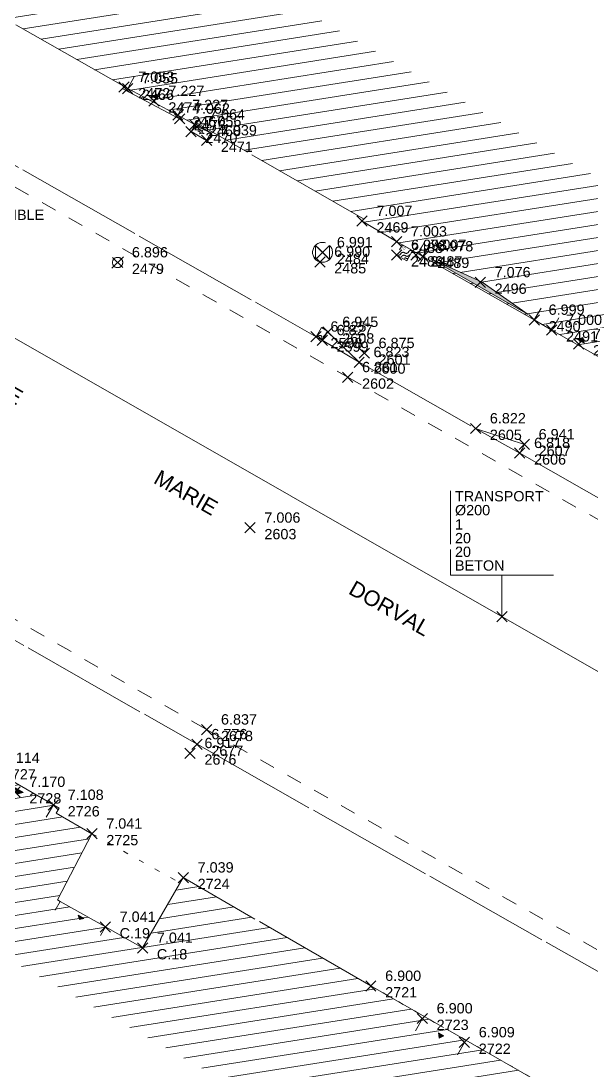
# Model space of a CAD drawing. Header units: metres. Extents: x 1223562 to 1223801, y 7191360 to 7191620.
# Drawn here: x 1223684.67 to 1223695.76, y 7191428.39 to 7191448.78 of the extents above; entities that cross this region are included whole.
import ezdxf
from ezdxf.enums import TextEntityAlignment as Align

# ---------------------------------------------------------------- set-up
doc = ezdxf.new("R2010")
doc.units = ezdxf.units.M
doc.header["$PDMODE"] = 3
doc.header["$PDSIZE"] = 0.1
for name, pattern in [('LL_0822', [2.5, 2.5, 0]), ('LL_0824', [0.35, 0.1, -0.25]), ('LL_0829', [0.6, 0.3, -0.3]), ('RL_1105', [2.5, 2.5, 0]), ('RL_1110', [2.5, 2.5, 0]), ('Socle_Continu', [2.5, 2.5, 0])]:
    doc.linetypes.add(name, pattern=pattern)
for name, color, linetype, lineweight in [('BATIH_SCS', 201, 'Socle_Continu', 13), ('EAUPO_SCS', 140, 'Socle_Continu', 13), ('ELECT_SCS', 1, 'Socle_Continu', 13), ('GAZFL_SCS', 40, 'Socle_Continu', 13), ('HABIL_SCI', 7, 'Socle_Continu', 13), ('INDET_SCI', 7, 'Socle_Continu', 13), ('SIGTA_SCI', 7, 'Socle_Continu', 13), ('SIGTM_SCI', 1, 'Socle_Continu', 13), ('SIGTO_SCI', 255, 'Socle_Continu', 13), ('VOIRI_SCS', 7, 'Socle_Continu', 13)]:
    doc.layers.add(name, color=color, linetype=linetype, lineweight=lineweight)
for name, color, linetype, lineweight, true_color in [('BATIM_SCS', 7, 'Socle_Continu', 13, 0xdf7fff), ('EAUPL_SCS', 5, 'Socle_Continu', 13, 0x0000ff), ('EAUUS_SCI', 7, 'Socle_Continu', 13, 0x7f3f00), ('EAUUS_SCT', 7, 'Socle_Continu', 13, 0x7f3f00)]:
    doc.layers.add(name, color=color, linetype=linetype, lineweight=lineweight, true_color=true_color)
doc.styles.get("Standard").update_dxf_attribs({"font": 'arial.ttf'})
doc.linetypes.add('CL_0181', pattern='A,3,-0.15,0.4,-0.381,["eu",Standard,S=0.254,R=0,X=-0.2,Y=-0.1],-0.381,0.4,-0.15', length=4.862)
pattern_1 = [(9, (0, 0), (-0.03910861626, 0.246922085149), [])]

# ---------------------------------------------------------------- blocks, each defined once
blk = doc.blocks.new('YP_1521')
at = {"layer": 'SIGTO_SCI', "color": 7, "linetype": 'Socle_Continu'}
blk.add_point((0, 0), dxfattribs=at)
at = {"layer": 'SIGTA_SCI', "linetype": 'Socle_Continu'}
blk.add_attdef('ALT', (0.278, 0.099), '', height=0.2, dxfattribs=at)
at = {"layer": 'SIGTA_SCI', "linetype": 'Socle_Continu', "flags": 9}
blk.add_attdef('CALQUE_ALT', (1.69, -1.18), '', height=0.2, dxfattribs=at)
at = {"layer": 'SIGTM_SCI', "linetype": 'Socle_Continu'}
blk.add_attdef('MAT', (0.278, -0.223), '', height=0.2, dxfattribs=at)
at = {"layer": 'SIGTM_SCI', "linetype": 'Socle_Continu', "flags": 9}
blk.add_attdef('CALQUE_MAT', (1.69, -1.501), '', height=0.2, dxfattribs=at)
at = {"layer": 'SIGTO_SCI', "linetype": 'Socle_Continu', "flags": 9}
for tag, p in [('ID', (1.69, 0.105)), ('NATURE', (1.69, -0.216)), ('FAMILLE', (1.69, -0.538)), ('CALQUE', (1.69, -0.859)), ('PCRS', (1.69, -1.823))]:
    blk.add_attdef(tag, p, '', height=0.2, dxfattribs=at)
blk = doc.blocks.new('RP_1121')
at = {"layer": 'BATIM_SCS', "linetype": 'Socle_Continu'}
blk.add_hatch(color=256, dxfattribs=at).paths.add_polyline_path([(0.438, 0.086), (0.5, 0.172), (0.563, 0.086)])
for p, q in [((0, 0.276), (0, 0)), ((0.438, 0.086), (0.5, 0.172)), ((0.5, 0.172), (0.563, 0.086)), ((1, -0.001), (1, 0.275)), ((0.563, 0.086), (0.438, 0.086))]:
    blk.add_line(p, q, dxfattribs=at)
at = {"layer": 'BATIM_SCS', "linetype": 'Socle_Continu', "flags": 9}
for tag, p in [('ID', (1.431, 0.651)), ('NATURE', (1.431, 0.33)), ('FAMILLE', (1.431, 0.008)), ('CALQUE', (1.431, -0.313)), ('PCRS', (1.431, -0.634))]:
    blk.add_attdef(tag, p, '', height=0.2, dxfattribs=at)
blk = doc.blocks.new('FP_0406')
at = {"layer": 'ELECT_SCS', "linetype": 'Socle_Continu'}
blk.add_hatch(color=256, dxfattribs=at).paths.add_polyline_path([(0, 0), (0, 0.286), (1, 0.286), (0.1, 0.229)])
at = {"layer": 'ELECT_SCS', "linetype": 'Socle_Continu', "flags": 128}
blk.add_lwpolyline([(0, 0.286), (0, 0), (1, 0), (1, 0.286)], close=True, dxfattribs=at)
at = {"layer": 'ELECT_SCS', "linetype": 'Socle_Continu'}
blk.add_lwpolyline([(0, 0), (0, 0.286), (1, 0.286), (0.1, 0.229)], close=True, dxfattribs=at)
at = {"layer": 'ELECT_SCS', "linetype": 'Socle_Continu', "flags": 128}
blk.add_lwpolyline([(0.689, 0.161), (0.466, 0.074), (0.473, 0.136), (0.314, 0.12), (0.54, 0.215), (0.526, 0.147), (0.689, 0.161)], dxfattribs=at)
at = {"layer": 'ELECT_SCS', "linetype": 'Socle_Continu', "flags": 9}
for tag, p in [('ID', (1.244, 0.678)), ('NATURE', (1.244, 0.357)), ('FAMILLE', (1.244, 0.035)), ('CALQUE', (1.244, -0.286)), ('PCRS', (1.244, -0.607))]:
    blk.add_attdef(tag, p, '', height=0.2, dxfattribs=at)
blk = doc.blocks.new('AP_0001')
at = {"layer": 'EAUPO_SCS', "linetype": 'Socle_Continu'}
blk.add_line((0.113, 0.113), (-0.113, -0.113), dxfattribs=at)
blk.add_circle((0, 0), 0.1, dxfattribs=at)
at = {"layer": 'EAUPO_SCS', "linetype": 'Socle_Continu', "flags": 9}
for tag, p in [('ID', (0.809, 0.507)), ('NATURE', (0.809, 0.186)), ('FAMILLE', (0.809, -0.135)), ('CALQUE', (0.809, -0.456)), ('PCRS', (0.809, -0.778))]:
    blk.add_attdef(tag, p, '', height=0.2, dxfattribs=at)
blk = doc.blocks.new('JP_0701')
at = {"layer": 'GAZFL_SCS', "linetype": 'Socle_Continu'}
for p, q in [((0.353, 0.353), (-0.353, -0.353)), ((-0.353, -0.353), (-0.353, 0.353)), ((-0.353, 0.353), (0.353, -0.353)), ((0.353, 0.353), (0.353, -0.353))]:
    blk.add_line(p, q, dxfattribs=at)
blk.add_circle((0, 0), 0.5, dxfattribs=at)
at = {"layer": 'GAZFL_SCS', "linetype": 'Socle_Continu', "flags": 9}
for tag, p in [('ID', (1.116, 0.579)), ('NATURE', (1.116, 0.258)), ('FAMILLE', (1.116, -0.063)), ('CALQUE', (1.116, -0.385)), ('PCRS', (1.116, -0.706))]:
    blk.add_attdef(tag, p, '', height=0.2, dxfattribs=at)
blk = doc.blocks.new('BP_0086')
at = {"layer": 'EAUPL_SCS', "linetype": 'Socle_Continu', "flags": 128}
blk.add_lwpolyline([(1, 0.001), (0.999, 1.001), (-0.001, 1), (0, 0)], close=True, dxfattribs=at)
at = {"layer": 'EAUPL_SCS', "linetype": 'Socle_Continu', "const_width": 0.0188, "flags": 128}
for points in [[(0.185, 0.762), (0.114, 0.762, -0.424), (0.072, 0.804), (0.072, 0.874, -0.997785), (0.185, 0.874), (0.185, 0.846), (0.086, 0.846)], [(0.255, 0.677), (0.255, 0.93), (0.318, 0.93, -0.410802), (0.367, 0.881), (0.367, 0.808, -0.396178), (0.318, 0.762), (0.269, 0.762)]]:
    blk.add_lwpolyline(points, format="xyb", dxfattribs=at)
at = {"layer": 'EAUPL_SCS', "linetype": 'Socle_Continu', "flags": 128}
for points in [[(0.125, 0.063, 0.308109), (0.25, 0.25, -0.498161), (0.5, 0.5, 0.49989), (0.749, 0.751, -0.306811), (0.874, 0.938)], [(0.937, 0.563, -0.49989), (0.687, 0.313, 0.49989), (0.437, 0.063)], [(0.719, 0.063, -0.52802), (0.844, 0.157, 0.528439), (0.969, 0.251)]]:
    blk.add_lwpolyline(points, format="xyb", dxfattribs=at)
at = {"layer": 'EAUPL_SCS', "linetype": 'Socle_Continu', "flags": 9}
for tag, p in [('ID', (1.494, 0.906)), ('CALQUE', (1.494, -0.058)), ('NATURE', (1.494, 0.585)), ('FAMILLE', (1.494, 0.263)), ('PCRS', (1.494, -0.379))]:
    blk.add_attdef(tag, p, '', height=0.2, dxfattribs=at)
blk = doc.blocks.new('RP_1122')
at = {"layer": 'BATIM_SCS', "linetype": 'Socle_Continu'}
blk.add_hatch(color=256, dxfattribs=at).paths.add_polyline_path([(0.0625, 0.0331), (0.9375, 0.0331), (0.5, 0.1325)])
for p, q in [((0, 0.2651), (0, 0)), ((1, 0), (1, 0.2651)), ((0.5, 0.1325), (0.0625, 0.0331)), ((0.9375, 0.0331), (0.5, 0.1325)), ((0.0625, 0.0331), (0.9375, 0.0331))]:
    blk.add_line(p, q, dxfattribs=at)
at = {"layer": 'BATIM_SCS', "linetype": 'Socle_Continu', "flags": 9}
for tag, p in [('ID', (1.3417, 0.8705)), ('NATURE', (1.3417, 0.5492)), ('FAMILLE', (1.3417, 0.228)), ('CALQUE', (1.3417, -0.0933)), ('PCRS', (1.3417, -0.4146))]:
    blk.add_attdef(tag, p, '', height=0.2, dxfattribs=at)
blk = doc.blocks.new('BP_0091')
at = {"layer": 'EAUPL_SCS', "linetype": 'Socle_Continu'}
h = blk.add_hatch(color=256, dxfattribs=at)
h.dxf.hatch_style = 1
h.paths.add_polyline_path([(0.094, 0), (0.906, 0, 0.388383)])
blk.add_line((0.906, 0), (0.094, 0), dxfattribs=at)
at = {"layer": 'EAUPL_SCS', "linetype": 'Socle_Continu', "flags": 128}
blk.add_lwpolyline([(0, 0), (0, 0.505), (1, 0.505), (1, 0)], close=True, dxfattribs=at)
at = {"layer": 'EAUPL_SCS', "linetype": 'Socle_Continu'}
blk.add_arc((0.5, -0.444), 0.602, 47.5494, 132.4506, dxfattribs=at)
at = {"layer": 'EAUPL_SCS', "linetype": 'Socle_Continu', "flags": 9}
for tag, p in [('ID', (1.448, 0.909)), ('NATURE', (1.448, 0.587)), ('CALQUE', (1.448, -0.055)), ('FAMILLE', (1.448, 0.266)), ('PCRS', (1.448, -0.377))]:
    blk.add_attdef(tag, p, '', height=0.2, dxfattribs=at)
blk = doc.blocks.new('LP_0841')
at = {"layer": 'VOIRI_SCS', "linetype": 'Socle_Continu', "flags": 128}
blk.add_lwpolyline([(0, 0), (0, 0.5), (1, 0)], dxfattribs=at)
at = {"layer": 'VOIRI_SCS', "linetype": 'Socle_Continu', "flags": 9}
for tag, p in [('ID', (1.428, 0.548)), ('NATURE', (1.428, 0.227)), ('FAMILLE', (1.428, -0.095)), ('CALQUE', (1.428, -0.416)), ('PCRS', (1.428, -0.737))]:
    blk.add_attdef(tag, p, '', height=0.2, dxfattribs=at)
blk = doc.blocks.new('LP_0842')
at = {"layer": 'VOIRI_SCS', "linetype": 'Socle_Continu', "flags": 128}
blk.add_lwpolyline([(1, 0), (1, 0.5), (0, 0)], dxfattribs=at)
at = {"layer": 'VOIRI_SCS', "linetype": 'Socle_Continu', "flags": 9}
for tag, p in [('ID', (1.488, 0.614)), ('NATURE', (1.488, 0.292)), ('FAMILLE', (1.488, -0.029)), ('CALQUE', (1.488, -0.35)), ('PCRS', (1.488, -0.672))]:
    blk.add_attdef(tag, p, '', height=0.2, dxfattribs=at)
blk = doc.blocks.new('*U90')
at = {"layer": 'INDET_SCI', "linetype": 'Socle_Continu'}
blk.add_line((0.235, -0.849), (0, 0), dxfattribs=at)
at = {"layer": 'INDET_SCI', "linetype": 'Socle_Continu', "flags": 128}
blk.add_lwpolyline([(0.908, -0.849), (0.235, -0.849), (0.235, -0.492)], dxfattribs=at)
at = {"layer": 'INDET_SCI', "linetype": 'Socle_Continu'}
blk.add_point((0, 0), dxfattribs=at)
at = {"layer": 'INDET_SCI', "linetype": 'Socle_Continu', "flags": 9}
for tag, p in [('ID', (1.967, 0.144)), ('NATURE', (1.967, -0.177)), ('FAMILLE', (1.967, -0.499)), ('CALQUE', (1.967, -0.82)), ('PCRS', (1.967, -1.141))]:
    blk.add_attdef(tag, p, '', height=0.2, dxfattribs=at)
at = {"layer": 'INDET_SCI', "linetype": 'Socle_Continu'}
blk.add_attdef('TXT', (0.323, -0.761), '', height=0.2, dxfattribs=at)
blk = doc.blocks.new('*U94')
at = {"layer": 'EAUUS_SCI', "linetype": 'Socle_Continu'}
blk.add_line((0, 0.809), (0, 0), dxfattribs=at)
at = {"layer": 'EAUUS_SCI', "linetype": 'Socle_Continu', "flags": 128}
blk.add_lwpolyline([(1, 0.809), (-1, 0.809), (-1, 2.448)], dxfattribs=at)
at = {"layer": 'EAUUS_SCI', "linetype": 'Socle_Continu'}
blk.add_point((0, 0), dxfattribs=at)
for tag, p in [('TYPE', (-0.911, 2.242)), ('DIAM', (-0.911, 1.972)), ('NBR', (-0.911, 1.694)), ('LARG', (-0.911, 1.428)), ('HAUT', (-0.911, 1.162)), ('MATER', (-0.911, 0.896))]:
    blk.add_attdef(tag, p, '', height=0.2, dxfattribs=at)
at = {"layer": 'EAUUS_SCI', "linetype": 'Socle_Continu', "flags": 9}
for tag, p in [('ID', (2.47, 1.418)), ('NATURE', (2.47, 1.097)), ('FAMILLE', (2.47, 0.776)), ('CALQUE', (2.47, 0.454))]:
    blk.add_attdef(tag, p, '', height=0.2, dxfattribs=at)
blk = doc.blocks.new('ZP_1565')
at = {"layer": 'HABIL_SCI', "linetype": 'Socle_Continu'}
blk.add_attdef('TYPE', text='', height=0.3, dxfattribs=at).set_placement((0, 0), align=Align.MIDDLE_CENTER)
at = {"layer": 'HABIL_SCI', "linetype": 'Socle_Continu', "flags": 9}
for tag, p in [('ID', (0.547, -0.599)), ('NATURE', (0.547, -0.92)), ('FAMILLE', (0.547, -1.242)), ('CALQUE', (0.547, -1.563)), ('PCRS', (0.533, -1.833))]:
    blk.add_attdef(tag, p, '', height=0.2, dxfattribs=at)

msp = doc.modelspace()

# ---------------------------------------------------------------- hatches: boundary and pattern name
at = {"layer": 'BATIH_SCS', "linetype": 'Socle_Continu'}
h = msp.add_hatch(dxfattribs=at)
h.set_pattern_fill('RL_1107', color=256, angle=324, pattern_type=2)
h.set_pattern_definition(pattern_1)
h.paths.add_polyline_path([(1223715.221, 7191462.04), (1223715.678, 7191462.949), (1223716.233, 7191464.007), (1223716.476, 7191464.486), (1223717.052, 7191465.57), (1223718.068, 7191467.537), (1223719.743, 7191470.824), (1223720.161, 7191471.617), (1223723.001, 7191477.102), (1223724.116, 7191479.261), (1223724.827, 7191480.674), (1223728.369, 7191487.521), (1223729.933, 7191490.592), (1223729.809, 7191490.655, -0.713689), (1223729.362, 7191490.809, -0.535543), (1223729.708, 7191491.04), (1223729.749, 7191491.137), (1223728.002, 7191492.156), (1223727.26, 7191491.953), (1223701.685, 7191442.431), (1223684.443, 7191452.241), (1223682.954, 7191449.637), (1223686.743, 7191447.471), (1223687.774, 7191446.922), (1223687.773, 7191446.921), (1223688.043, 7191446.77), (1223688.066, 7191446.809), (1223691.323, 7191444.938), (1223691.297, 7191444.895), (1223691.966, 7191444.496), (1223692.478, 7191444.206), (1223694.64, 7191442.973), (1223694.98, 7191442.776), (1223696.019, 7191442.187), (1223697.189, 7191441.536), (1223697.785, 7191441.198), (1223701.033, 7191439.35), (1223701.621, 7191439.015), (1223702.807, 7191438.342, 0.15962), (1223702.897, 7191438.327, 0.245462), (1223703.007, 7191438.409), (1223703.554, 7191439.494), (1223703.921, 7191440.222), (1223708.099, 7191448.324), (1223708.732, 7191449.565), (1223709.615, 7191451.28), (1223710.016, 7191452.078), (1223712.5, 7191456.867), (1223712.931, 7191457.654)])
h.paths.add_polyline_path([(1223712.565, 7191457.343), (1223712.667, 7191457.351), (1223712.613, 7191457.253)], flags=16)
h.paths.add_polyline_path([(1223715.344, 7191462.476), (1223715.296, 7191462.572), (1223715.401, 7191462.59)], flags=16)
h.paths.add_polyline_path([(1223709.764, 7191451.768), (1223709.713, 7191451.668), (1223709.662, 7191451.757)], flags=16)
h.paths.add_polyline_path([(1223716.242, 7191464.304), (1223716.254, 7191464.317), (1223716.238, 7191464.287), (1223716.232, 7191464.253), (1223716.248, 7191464.244), (1223716.257, 7191464.24), (1223716.273, 7191464.251), (1223716.295, 7191464.296), (1223716.319, 7191464.321), (1223716.327, 7191464.317), (1223716.352, 7191464.304), (1223716.337, 7191464.274), (1223716.344, 7191464.309), (1223716.319, 7191464.321), (1223716.295, 7191464.296), (1223716.273, 7191464.251), (1223716.225, 7191464.219)], flags=16)
h.paths.add_polyline_path([(1223708.379, 7191449.061), (1223708.3, 7191448.906), (1223708.262, 7191449.023)], flags=16)
h.paths.add_polyline_path([(1223717.42, 7191466.47), (1223717.407, 7191466.633), (1223717.547, 7191466.716)], flags=16)
h.paths.add_polyline_path([(1223719.138, 7191469.819), (1223719.083, 7191469.902), (1223719.182, 7191469.906)], flags=16)
h.paths.add_polyline_path([(1223719.85, 7191471.211), (1223719.8, 7191471.301), (1223719.902, 7191471.31)], flags=16)
h.paths.add_polyline_path([(1223703.584, 7191439.964), (1223703.562, 7191439.918), (1223703.551, 7191439.867), (1223703.589, 7191439.847), (1223703.613, 7191439.864), (1223703.648, 7191439.932), (1223703.683, 7191439.971), (1223703.721, 7191439.952), (1223703.706, 7191439.874), (1223703.688, 7191439.855), (1223703.711, 7191439.9), (1223703.721, 7191439.952), (1223703.683, 7191439.971), (1223703.648, 7191439.932), (1223703.602, 7191439.841), (1223703.551, 7191439.867), (1223703.567, 7191439.944)], flags=16)
h.paths.add_polyline_path([(1223701.384, 7191439.326), (1223701.342, 7191439.336), (1223701.324, 7191439.306), (1223701.337, 7191439.285), (1223701.392, 7191439.254), (1223701.423, 7191439.222), (1223701.417, 7191439.212), (1223701.405, 7191439.192), (1223701.342, 7191439.208), (1223701.326, 7191439.223), (1223701.363, 7191439.202), (1223701.405, 7191439.192), (1223701.423, 7191439.222), (1223701.392, 7191439.254), (1223701.319, 7191439.295), (1223701.342, 7191439.336), (1223701.406, 7191439.32), (1223701.421, 7191439.305)], flags=16)
h.paths.add_polyline_path([(1223697.582, 7191441.491), (1223697.545, 7191441.512), (1223697.502, 7191441.523), (1223697.484, 7191441.492), (1223697.497, 7191441.471), (1223697.553, 7191441.439), (1223697.584, 7191441.408), (1223697.578, 7191441.397), (1223697.566, 7191441.377), (1223697.501, 7191441.393), (1223697.486, 7191441.409), (1223697.523, 7191441.387), (1223697.566, 7191441.377), (1223697.584, 7191441.408), (1223697.553, 7191441.439), (1223697.478, 7191441.482), (1223697.502, 7191441.523), (1223697.566, 7191441.507)], flags=16)
h.paths.add_polyline_path([(1223695.584, 7191442.631), (1223695.607, 7191442.52), (1223695.477, 7191442.593)], flags=16)
h.paths.add_polyline_path([(1223723.041, 7191477.252), (1223723.441, 7191478.242), (1223724.017, 7191479.141)], flags=16)
h.paths.add_polyline_path([(1223694.522, 7191443.079), (1223692.629, 7191444.158), (1223693.625, 7191443.705)], flags=16)
h.paths.add_polyline_path([(1223687.311, 7191447.364), (1223687.331, 7191447.255), (1223687.21, 7191447.32)], flags=16)
h.paths.add_polyline_path([(1223725.351, 7191481.844), (1223725.308, 7191481.95), (1223725.419, 7191481.977)], flags=16)
h = msp.add_hatch(dxfattribs=at)
h.set_pattern_fill('RL_1107', color=256, angle=324, pattern_type=2)
h.set_pattern_definition(pattern_1)
h.paths.add_polyline_path([(1223695.134, 7191427.928), (1223691.466, 7191430.024), (1223687.823, 7191432.131), (1223687.032, 7191430.764), (1223686.309, 7191431.172), (1223685.43, 7191431.669), (1223685.378, 7191431.698), (1223686.049, 7191432.983), (1223685.357, 7191433.383), (1223685.412, 7191433.478), (1223685.3, 7191433.543), (1223684.059, 7191434.262), (1223683.955, 7191434.322), (1223683.9, 7191434.227), (1223681.868, 7191435.392), (1223681.847, 7191435.357), (1223681.91, 7191435.341), (1223681.925, 7191435.325), (1223681.889, 7191435.346), (1223681.847, 7191435.357), (1223681.836, 7191435.337), (1223681.83, 7191435.327), (1223681.86, 7191435.296), (1223681.932, 7191435.254), (1223681.908, 7191435.214), (1223681.846, 7191435.23), (1223681.831, 7191435.246), (1223681.867, 7191435.225), (1223681.914, 7191435.264), (1223681.824, 7191435.317), (1223681.868, 7191435.392), (1223676.898, 7191438.243), (1223675.405, 7191435.641), (1223691.219, 7191426.71), (1223688.568, 7191421.2), (1223689.857, 7191420.553), (1223686.193, 7191413.202), (1223677.692, 7191396.716), (1223680.359, 7191395.341), (1223688.859, 7191411.827), (1223689.07, 7191412.258), (1223690.308, 7191414.765), (1223692.757, 7191419.643), (1223693.221, 7191420.59), (1223693.688, 7191421.544), (1223692.372, 7191422.188)])
h.paths.add_polyline_path([(1223692.79, 7191429.01), (1223692.781, 7191429.114), (1223692.883, 7191429.056)], flags=16)
h.paths.add_polyline_path([(1223685.894, 7191431.336), (1223685.81, 7191431.314), (1223685.784, 7191431.398)], flags=16)
h.paths.add_polyline_path([(1223692.941, 7191420.213), (1223692.883, 7191420.095), (1223692.834, 7191420.192)], flags=16)
h.paths.add_polyline_path([(1223684.714, 7191433.783), (1223684.593, 7191433.754), (1223684.559, 7191433.873)], flags=16)
h.paths.add_polyline_path([(1223690.201, 7191414.623), (1223689.117, 7191412.43), (1223689.57, 7191413.57)], flags=16)
h.paths.add_polyline_path([(1223679.298, 7191436.704), (1223679.233, 7191436.721), (1223679.217, 7191436.737), (1223679.255, 7191436.716), (1223679.298, 7191436.704), (1223679.317, 7191436.736), (1223679.304, 7191436.757), (1223679.247, 7191436.79), (1223679.216, 7191436.822), (1223679.222, 7191436.832), (1223679.234, 7191436.853), (1223679.299, 7191436.837), (1223679.315, 7191436.82), (1223679.277, 7191436.842), (1223679.234, 7191436.853), (1223679.216, 7191436.822), (1223679.247, 7191436.79), (1223679.323, 7191436.746)], flags=16)

# ---------------------------------------------------------------- linework, layer by layer
at = {"layer": 'BATIM_SCS', "linetype": 'RL_1105'}
for points in [[(1223696.019, 7191442.187, 6.999), (1223694.98, 7191442.776, 7), (1223694.64, 7191442.973, 6.999), (1223692.478, 7191444.206, 6.978), (1223691.966, 7191444.496, 7.003), (1223691.297, 7191444.895, 7.007), (1223691.323, 7191444.938, 7.012), (1223688.066, 7191446.809, 7.086), (1223688.043, 7191446.77, 7.064), (1223687.717, 7191446.953, 7.227), (1223686.743, 7191447.471, 7.055), (1223682.954, 7191449.637, 7.13)], [(1223686.049, 7191432.983, 7.041), (1223685.357, 7191433.383, 7.104), (1223685.412, 7191433.478, 7.098), (1223685.3, 7191433.543, 7.108), (1223684.059, 7191434.262, 7.114), (1223683.955, 7191434.322, 7.108), (1223683.9, 7191434.227, 7.121), (1223676.898, 7191438.243, 7.031)], [(1223687.032, 7191430.764, 7.041), (1223686.309, 7191431.172, 7.041), (1223685.43, 7191431.669, 7.02), (1223685.378, 7191431.698, 7.019), (1223686.049, 7191432.983, 7.041)], [(1223687.823, 7191432.131, 7.039), (1223687.032, 7191430.764, 7.041)], [(1223692.372, 7191422.188, 6.527), (1223695.134, 7191427.928, 6.891), (1223691.466, 7191430.024, 6.9), (1223687.823, 7191432.131, 7.039)]]:
    msp.add_polyline3d(points, dxfattribs=at)
at = {"layer": 'BATIM_SCS', "linetype": 'RL_1110'}
msp.add_polyline3d([(1223686.675, 7191447.51, 7.056), (1223686.651, 7191447.467, 7.051), (1223687.751, 7191446.882, 7.062), (1223687.773, 7191446.921, 7.199)], dxfattribs=at)
at = {"layer": 'EAUUS_SCT', "linetype": 'CL_0181'}
msp.add_polyline3d([(1223706.3, 7191430.174, 5.23), (1223681.721, 7191444.233, 4.97), (1223680.778, 7191444.776, 4.97)], dxfattribs=at)
at = {"layer": 'VOIRI_SCS', "linetype": 'LL_0829'}
for points in [[(1223679.154, 7191448.632, 6.952), (1223682.476, 7191446.744, 6.911), (1223691.018, 7191441.858, 6.861), (1223700.333, 7191436.557, 6.754), (1223700.445, 7191436.328, 6.769), (1223700.802, 7191436.086, 6.757), (1223701.323, 7191435.813, 6.768), (1223701.361, 7191435.795, 6.77), (1223701.65, 7191435.67, 6.782), (1223701.947, 7191435.562, 6.794), (1223702.391, 7191435.432, 6.813), (1223702.463, 7191435.93, 6.745)], [(1223676.021, 7191442.058, 6.95), (1223688.277, 7191435.008, 6.837), (1223697.826, 7191429.621, 6.681), (1223697.656, 7191429.305, 6.606)]]:
    msp.add_polyline3d(points, dxfattribs=at)
at = {"layer": 'VOIRI_SCS', "linetype": 'LL_0822'}
for points in [[(1223682.447, 7191447.175, 6.877), (1223690.403, 7191442.646, 6.825)], [(1223690.522, 7191442.577, 6.827), (1223691.239, 7191442.15, 6.823), (1223693.499, 7191440.862, 6.822), (1223694.358, 7191440.383, 6.818), (1223700.488, 7191436.879, 6.746)], [(1223675.78, 7191441.756, 6.889), (1223688.09, 7191434.722, 6.776), (1223696.688, 7191429.844, 6.639)]]:
    msp.add_polyline3d(points, dxfattribs=at)
at = {"layer": 'VOIRI_SCS', "linetype": 'LL_0824'}
for points in [[(1223686.049, 7191432.983, 7.041), (1223687.763, 7191432.027, 7.039)], [(1223696.477, 7191427.164, 6.819), (1223695.134, 7191427.928, 6.891), (1223691.466, 7191430.024, 6.9)]]:
    msp.add_polyline3d(points, dxfattribs=at)

# ---------------------------------------------------------------- block references
at = {"layer": 'BATIM_SCS', "linetype": 'Socle_Continu'}
for name, p, xscale, rotation in [('RP_1121', (1223686.743, 7191447.471, 7.055), 1.102792532854613, 331.9735606210651), ('RP_1122', (1223692.478, 7191444.206, 6.978), 2.489852440747873, 330.2998933459347), ('RP_1121', (1223694.98, 7191442.776, 7), 1.193631865489561, 330.473273083137), ('RP_1121', (1223685.3, 7191433.543, 7.108), 1.434208377099347, 149.9210033438484), ('RP_1121', (1223693.284, 7191428.927, 6.909), 0.9410623483139707, 150.3394189447213)]:
    msp.add_blockref(name, p, dxfattribs=dict(at, xscale=xscale, rotation=rotation))
at = {"layer": 'BATIM_SCS', "linetype": 'Socle_Continu', "xscale": 1.010000120218812, "yscale": 0.7042213226096987, "zscale": 0.7042213226096987, "rotation": 150.5901577696705}
msp.add_blockref('RP_1121', (1223686.309, 7191431.172, 7.041), dxfattribs=at)
at = {"layer": 'EAUPL_SCS', "linetype": 'Socle_Continu', "xscale": 0.2268424599371143, "yscale": 0.2268424599371143, "zscale": 0.8519386504062445, "rotation": 330.4884183281961}
msp.add_blockref('BP_0086', (1223691.968, 7191444.234, 6.993), dxfattribs=at)
at = {"layer": 'EAUPL_SCS', "linetype": 'Socle_Continu', "xscale": 0.1370317120327279, "yscale": 0.4038, "rotation": 329.7800104169498}
msp.add_blockref('BP_0091', (1223690.403, 7191442.646, 6.825), dxfattribs=at)
at = {"layer": 'EAUPO_SCS', "linetype": 'Socle_Continu'}
msp.add_blockref('AP_0001', (1223686.547, 7191444.089, 6.896), dxfattribs=at)
at = {"layer": 'EAUUS_SCI', "linetype": 'Socle_Continu'}
msp.add_blockref('*U94', (1223694.011, 7191437.203), dxfattribs=at).add_auto_attribs({'TYPE': 'TRANSPORT', 'DIAM': 'Ø200', 'NBR': '1', 'LARG': '20', 'HAUT': '20', 'MATER': 'BETON'})
at = {"layer": 'ELECT_SCS', "linetype": 'Socle_Continu', "xscale": 0.3465278656810962, "yscale": 0.6, "rotation": 330.0675502209595}
msp.add_blockref('FP_0406', (1223687.975, 7191446.635, 7.056), dxfattribs=at)
at = {"layer": 'GAZFL_SCS', "linetype": 'Socle_Continu', "xscale": 0.3868500648679631, "yscale": 0.3868500648679631}
msp.add_blockref('JP_0701', (1223690.528, 7191444.286, 6.991), dxfattribs=at)
at = {"layer": 'HABIL_SCI', "linetype": 'Socle_Continu', "rotation": 330.3921661814182}
msp.add_blockref('ZP_1565', (1223688.24, 7191439.408), dxfattribs=at).add_auto_attribs({'TYPE': 'RUE                          MARIE                          DORVAL'})
at = {"layer": 'INDET_SCI', "linetype": 'Socle_Continu'}
msp.add_blockref('*U90', (1223682.765, 7191445.677, 6.977), dxfattribs=at).add_auto_attribs({'TXT': 'INACCESSIBLE'})
at = {"layer": 'SIGTO_SCI', "linetype": 'Socle_Continu'}
for p, values in [((1223686.67, 7191447.502, 7.053), {'ALT': '7.053', 'MAT': '2472'}), ((1223686.743, 7191447.471, 7.055), {'ALT': '7.055', 'MAT': '2466'}), ((1223687.256, 7191447.227, 7.227), {'ALT': '7.227', 'MAT': '2474'}), ((1223687.717, 7191446.953, 7.227), {'ALT': '7.227', 'MAT': '2467'}), ((1223687.751, 7191446.882, 7.062), {'ALT': '7.062', 'MAT': '2473'}), ((1223688.043, 7191446.77, 7.064), {'ALT': '7.064', 'MAT': '2468'}), ((1223687.975, 7191446.635, 7.056), {'ALT': '7.056', 'MAT': '2470'}), ((1223688.275, 7191446.462, 7.039), {'ALT': '7.039', 'MAT': '2471'}), ((1223691.297, 7191444.895, 7.007), {'ALT': '7.007', 'MAT': '2469'}), ((1223691.966, 7191444.496, 7.003), {'ALT': '7.003', 'MAT': '2488'}), ((1223690.528, 7191444.286, 6.991), {'ALT': '6.991', 'MAT': '2484'}), ((1223686.547, 7191444.089, 6.896), {'ALT': '6.896', 'MAT': '2479'}), ((1223690.476, 7191444.1, 6.99), {'ALT': '6.990', 'MAT': '2485'}), ((1223691.968, 7191444.234, 6.993), {'ALT': '6.993', 'MAT': '2486'}), ((1223692.345, 7191444.234, 7.007), {'ALT': '7.007', 'MAT': '2487'}), ((1223692.478, 7191444.206, 6.978), {'ALT': '6.978', 'MAT': '2489'}), ((1223693.592, 7191443.703, 7.076), {'ALT': '7.076', 'MAT': '2496'}), ((1223694.64, 7191442.973, 6.999), {'ALT': '6.999', 'MAT': '2490'}), ((1223690.403, 7191442.646, 6.825), {'ALT': '6.825', 'MAT': '2598'}), ((1223690.633, 7191442.736, 6.945), {'ALT': '6.945', 'MAT': '2608'}), ((1223694.98, 7191442.776, 7), {'ALT': '7.000', 'MAT': '2491'}), ((1223690.522, 7191442.577, 6.827), {'ALT': '6.827', 'MAT': '2599'}), ((1223695.503, 7191442.505, 7.184), {'ALT': '7.184', 'MAT': '2493'}), ((1223691.338, 7191442.326, 6.875), {'ALT': '6.875', 'MAT': '2601'}), ((1223691.239, 7191442.15, 6.823), {'ALT': '6.823', 'MAT': '2600'}), ((1223691.018, 7191441.858, 6.861), {'ALT': '6.861', 'MAT': '2602'}), ((1223693.499, 7191440.862, 6.822), {'ALT': '6.822', 'MAT': '2605'}), ((1223694.447, 7191440.553, 6.941), {'ALT': '6.941', 'MAT': '2607'}), ((1223694.358, 7191440.383, 6.818), {'ALT': '6.818', 'MAT': '2606'}), ((1223689.121, 7191438.932, 7.006), {'ALT': '7.006', 'MAT': '2603'}), ((1223688.277, 7191435.008, 6.837), {'ALT': '6.837', 'MAT': '2678'}), ((1223688.09, 7191434.722, 6.776), {'ALT': '6.776', 'MAT': '2677'}), ((1223687.956, 7191434.549, 6.917), {'ALT': '6.917', 'MAT': '2676'}), ((1223684.059, 7191434.262, 7.114), {'ALT': '7.114', 'MAT': '2727'}), ((1223684.554, 7191433.795, 7.17), {'ALT': '7.170', 'MAT': '2728'}), ((1223685.3, 7191433.543, 7.108), {'ALT': '7.108', 'MAT': '2726'}), ((1223686.049, 7191432.983, 7.041), {'ALT': '7.041', 'MAT': '2725'}), ((1223687.823, 7191432.131, 7.039), {'ALT': '7.039', 'MAT': '2724'}), ((1223686.309, 7191431.172, 7.041), {'ALT': '7.041', 'MAT': 'C.19'}), ((1223687.032, 7191430.764, 7.041), {'ALT': '7.041', 'MAT': 'C.18'}), ((1223691.466, 7191430.024, 6.9), {'ALT': '6.900', 'MAT': '2721'}), ((1223692.466, 7191429.392, 6.9), {'ALT': '6.900', 'MAT': '2723'}), ((1223693.284, 7191428.927, 6.909), {'ALT': '6.909', 'MAT': '2722'})]:
    msp.add_blockref('YP_1521', p, dxfattribs=at).add_auto_attribs(values)
at = {"layer": 'VOIRI_SCS', "linetype": 'Socle_Continu'}
for name, p, xscale, yscale, zscale, rotation in [('LP_0841', (1223690.522, 7191442.577, 6.827), 0.8343, 0.3891842909695433, 1.931032188405213, 329.2491503811166), ('LP_0842', (1223693.499, 7191440.862, 6.822), 0.9829, 0.384705454851492, 2.000000008703545, 330.8164966157279)]:
    msp.add_blockref(name, p, dxfattribs=dict(at, xscale=xscale, yscale=yscale, zscale=zscale, rotation=rotation))

doc.saveas('drawing.dxf')
